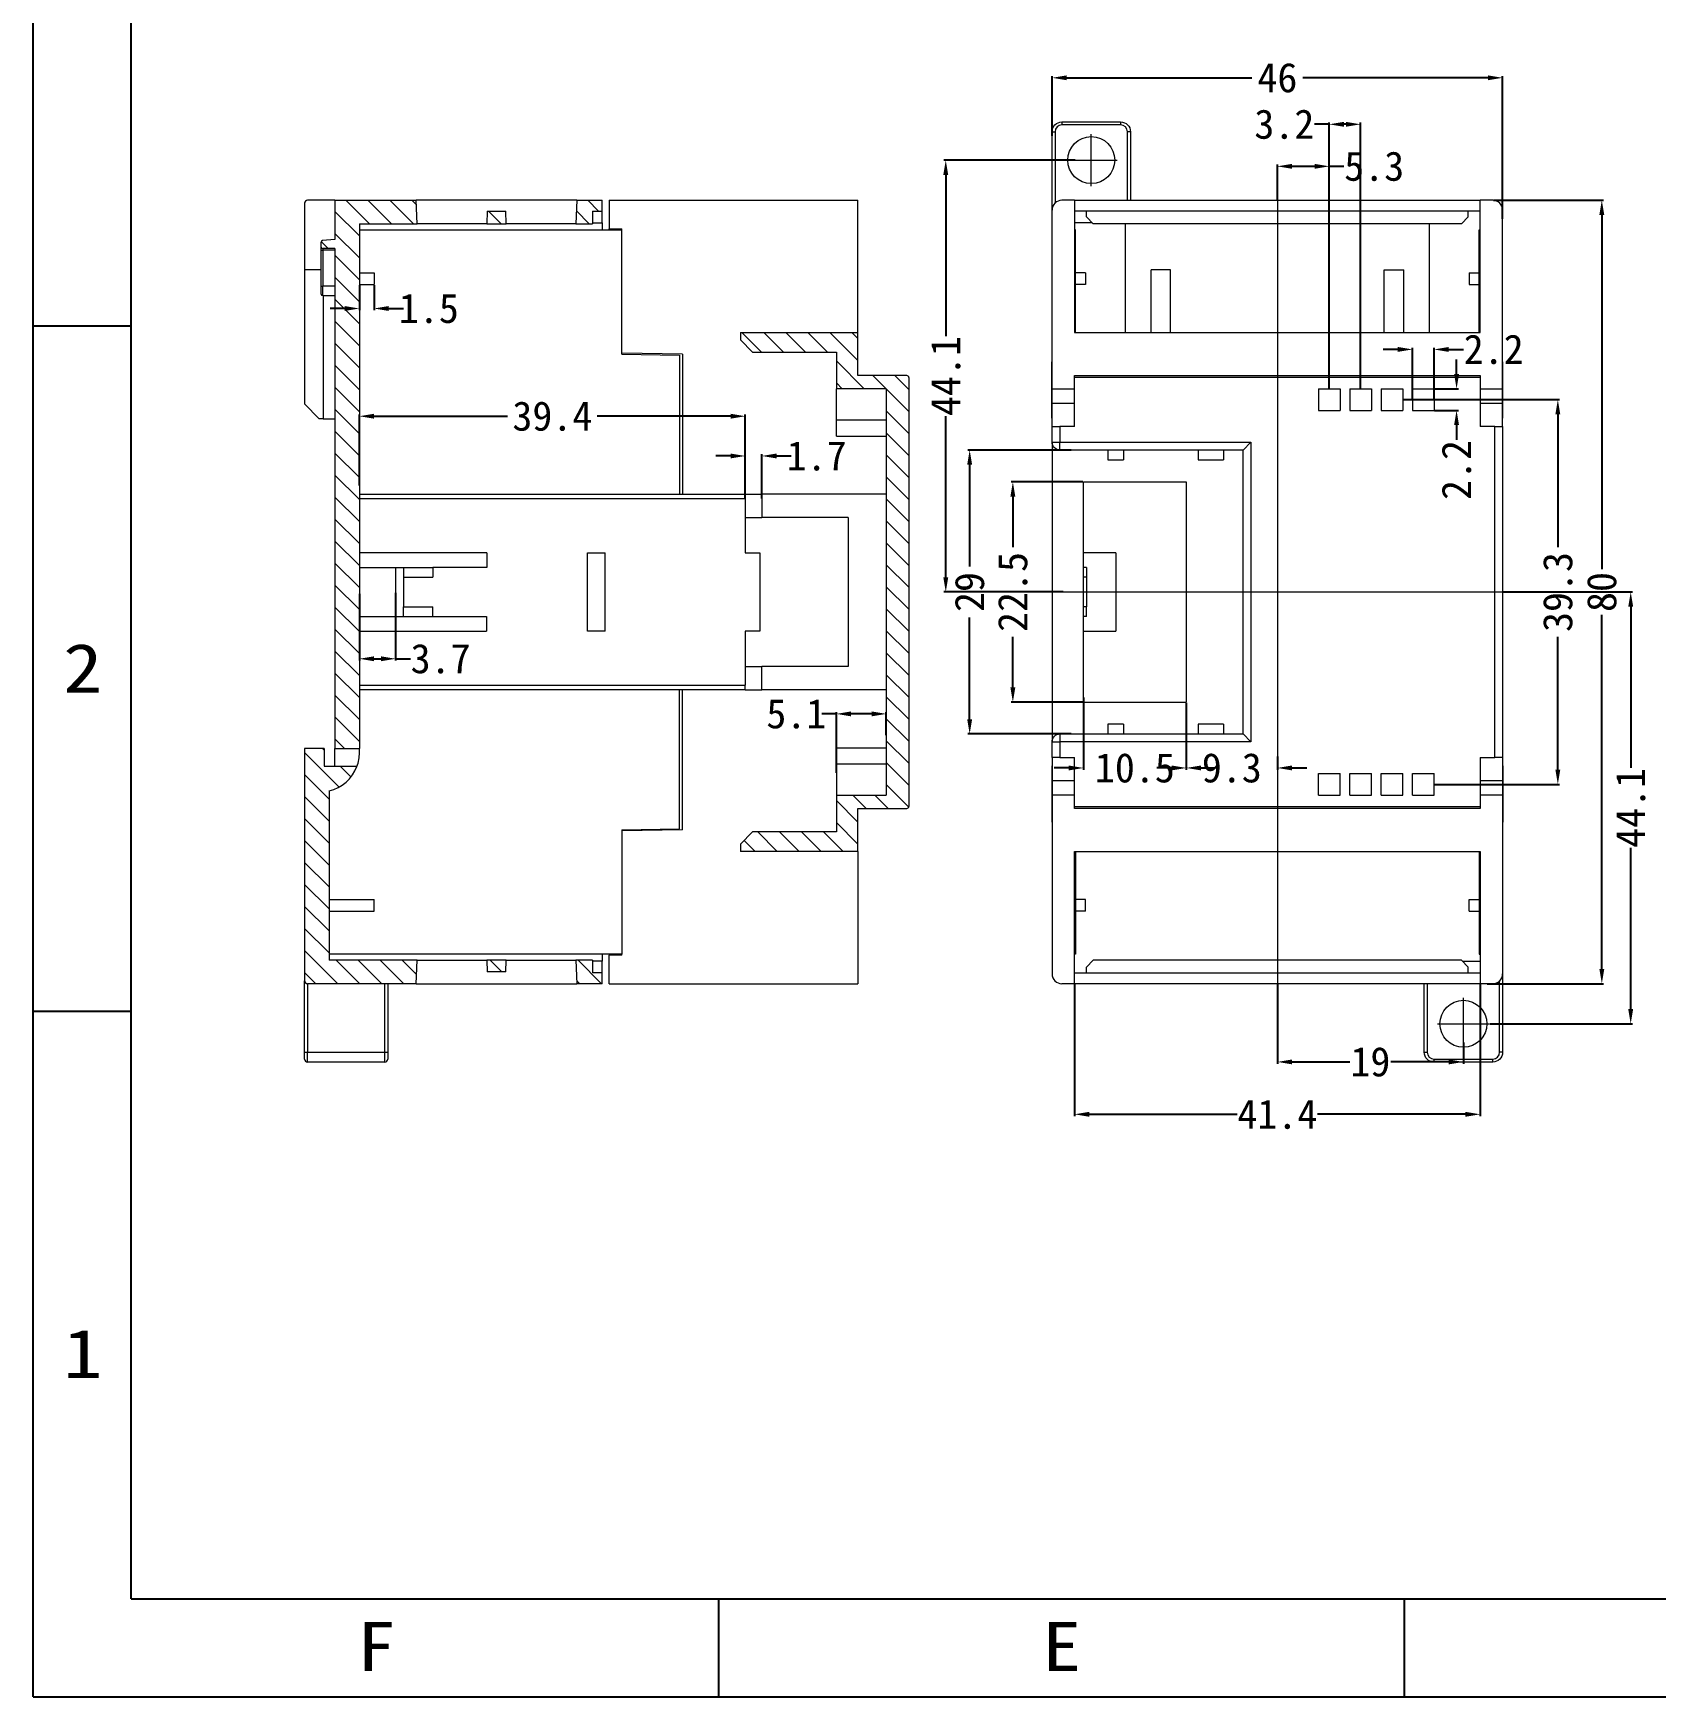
# Model space of a CAD drawing. Header units: millimetres. Extents: x 13 to 433, y 232 to 529.
# Drawn here: x 12.6 to 178.3, y 232.3 to 402.2 of the extents above; entities that cross this region are included whole.
import ezdxf
from ezdxf.enums import TextEntityAlignment as Align
from ezdxf.lldxf.tags import DXFTag

# ---------------------------------------------------------------- set-up
doc = ezdxf.new("R2010")
doc.units = ezdxf.units.MM
doc.header["$MEASUREMENT"] = 0
doc.layers.get('0').update_dxf_attribs({"linetype": 'CONTINUOUS'})
doc.layers.get('Defpoints').update_dxf_attribs({"linetype": 'CONTINUOUS'})
for name, color, linetype in [('10', 7, 'CONTINUOUS'), ('7', 7, 'CONTINUOUS'), ('dim', 3, 'CONTINUOUS')]:
    doc.layers.add(name, color=color, linetype=linetype)
doc.styles.add('TEXTSTYLE_0', font='txt', dxfattribs={"width": 0.8})
tags = doc.linetypes.add('CENTER', pattern=[47.5, 22, -8.5, 8.5, -8.5]).pattern_tags.tags
tags[10:11] = [DXFTag(74, 4), DXFTag(75, 0), DXFTag(340, '0'), DXFTag(46, 0.0), DXFTag(50, 0.0), DXFTag(44, 0.0), DXFTag(45, 0.0)]
tags[8:9] = [DXFTag(74, 4), DXFTag(75, 0), DXFTag(340, '0'), DXFTag(46, 0.0), DXFTag(50, 0.0), DXFTag(44, 0.0), DXFTag(45, 0.0)]
tags[6:7] = [DXFTag(74, 4), DXFTag(75, 0), DXFTag(340, '0'), DXFTag(46, 0.0), DXFTag(50, 0.0), DXFTag(44, 0.0), DXFTag(45, 0.0)]
tags[4:5] = [DXFTag(74, 4), DXFTag(75, 0), DXFTag(340, '0'), DXFTag(46, 0.0), DXFTag(50, 0.0), DXFTag(44, 0.0), DXFTag(45, 0.0)]
doc.dimstyles.get("Standard").update_dxf_attribs({"dimtxt": 3, "dimasz": 1.5, "dimexe": 0.18, "dimexo": 0.0625, "dimgap": 0.09, "dimtad": 0, "dimdec": 1, "dimzin": 0, "dimdsep": 46, "dimtxsty": 'Standard', "dimcen": 0.09, "dimclrd": 3, "dimclre": 3, "dimclrt": 3, "dimadec": 0, "dimazin": 0, "dimtfac": 1, "dimtdec": 4, "dimtofl": 0, "dimtmove": 0, "dimatfit": 3, "dimfxl": 0, "dimtolj": 1, "dimtzin": 0, "dimarcsym": 0})
pattern_1 = [(135, (603.9798, -84.5032), (-1.122532, -1.122532), [])]

# ---------------------------------------------------------------- blocks, each defined once
blk = doc.blocks.new('*D4')
at = {"color": 3, "lineweight": -2}
for p, q in [((116.64, 391.73), (116.64, 397.84)), ((118.14, 397.66), (137.05, 397.66)), ((161.14, 397.66), (142.23, 397.66)), ((162.64, 383.27), (162.64, 397.84))]:
    blk.add_line(p, q, dxfattribs=at)
at = {"color": 3, "lineweight": 18}
for points in [[(118.14, 397.91), (118.14, 397.41), (116.64, 397.66)], [(161.14, 397.91), (161.14, 397.41), (162.64, 397.66)]]:
    blk.add_solid(points, dxfattribs=at)
at = {"layer": 'Defpoints', "color": 0, "lineweight": 18}
for p in [(162.64, 397.66), (116.64, 391.66), (162.64, 383.2)]:
    blk.add_point(p, dxfattribs=at)
at = {"color": 3, "lineweight": 18, "insert": (139.64, 397.66), "char_height": 3, "attachment_point": 5}
blk.add_mtext('\\A1;46', dxfattribs=at)
blk = doc.blocks.new('*D5')
at = {"color": 3, "lineweight": -2}
for p, q in [((161.7, 385.15), (172.95, 385.15)), ((172.77, 383.65), (172.77, 347.49)), ((172.77, 306.65), (172.77, 342.81)), ((161.05, 305.15), (172.95, 305.15))]:
    blk.add_line(p, q, dxfattribs=at)
at = {"color": 3, "lineweight": 18}
for points in [[(172.52, 383.65), (173.02, 383.65), (172.77, 385.15)], [(172.52, 306.65), (173.02, 306.65), (172.77, 305.15)]]:
    blk.add_solid(points, dxfattribs=at)
at = {"layer": 'Defpoints', "color": 0, "lineweight": 18}
for p in [(161.64, 385.15), (160.99, 305.15), (172.77, 305.15)]:
    blk.add_point(p, dxfattribs=at)
at = {"color": 3, "lineweight": 18, "insert": (172.77, 345.15), "char_height": 3, "attachment_point": 5, "rotation": 90}
blk.add_mtext('\\A1;80', dxfattribs=at)
blk = doc.blocks.new('*D6')
at = {"color": 3, "lineweight": -2}
for p, q in [((139.64, 385.21), (139.64, 388.8)), ((141.14, 388.62), (143.44, 388.62)), ((144.94, 365.96), (144.94, 388.8)), ((144.94, 388.62), (146.44, 388.62))]:
    blk.add_line(p, q, dxfattribs=at)
at = {"color": 3, "lineweight": 18}
for points in [[(141.14, 388.87), (141.14, 388.37), (139.64, 388.62)], [(143.44, 388.87), (143.44, 388.37), (144.94, 388.62)]]:
    blk.add_solid(points, dxfattribs=at)
at = {"layer": 'Defpoints', "color": 0, "lineweight": 18}
for p in [(144.94, 388.62), (139.64, 385.15), (144.94, 365.9)]:
    blk.add_point(p, dxfattribs=at)
at = {"color": 3, "lineweight": 18, "insert": (149.53, 388.62), "char_height": 3, "attachment_point": 5}
blk.add_mtext('\\A1;5.3', dxfattribs=at)
blk = doc.blocks.new('*D7')
at = {"color": 3, "lineweight": -2}
for p, q in [((144.94, 392.91), (143.44, 392.91)), ((144.94, 387.13), (144.94, 393.09)), ((146.64, 392.91), (146.44, 392.91)), ((148.14, 365.96), (148.14, 393.09))]:
    blk.add_line(p, q, dxfattribs=at)
at = {"color": 3, "lineweight": 18}
for points in [[(146.44, 393.16), (146.44, 392.66), (144.94, 392.91)], [(146.64, 393.16), (146.64, 392.66), (148.14, 392.91)]]:
    blk.add_solid(points, dxfattribs=at)
at = {"layer": 'Defpoints', "color": 0, "lineweight": 18}
for p in [(144.94, 392.91), (144.94, 387.06), (148.14, 365.9)]:
    blk.add_point(p, dxfattribs=at)
at = {"color": 3, "lineweight": 18, "insert": (140.35, 392.91), "char_height": 3, "attachment_point": 5}
blk.add_mtext('\\A1;3.2', dxfattribs=at)
blk = doc.blocks.new('*D8')
at = {"color": 3, "lineweight": -2}
for p, q in [((157.94, 367.4), (157.94, 368.9)), ((155.7, 365.9), (158.12, 365.9)), ((155.7, 363.7), (158.12, 363.7)), ((157.94, 362.2), (157.94, 360.7))]:
    blk.add_line(p, q, dxfattribs=at)
at = {"color": 3, "lineweight": 18}
for points in [[(157.69, 367.4), (158.19, 367.4), (157.94, 365.9)], [(157.69, 362.2), (158.19, 362.2), (157.94, 363.7)]]:
    blk.add_solid(points, dxfattribs=at)
at = {"layer": 'Defpoints', "color": 0, "lineweight": 18}
for p in [(155.64, 365.9), (155.64, 363.7), (157.94, 363.7)]:
    blk.add_point(p, dxfattribs=at)
at = {"color": 3, "lineweight": 18, "insert": (157.94, 357.61), "char_height": 3, "attachment_point": 5, "rotation": 90}
blk.add_mtext('\\A1;2.2', dxfattribs=at)
blk = doc.blocks.new('*D9')
at = {"color": 3, "lineweight": -2}
for p, q in [((151.94, 369.92), (150.44, 369.92)), ((153.44, 364.86), (153.44, 370.1)), ((155.64, 364.86), (155.64, 370.1)), ((157.14, 369.92), (158.64, 369.92))]:
    blk.add_line(p, q, dxfattribs=at)
at = {"color": 3, "lineweight": 18}
for points in [[(151.94, 370.17), (151.94, 369.67), (153.44, 369.92)], [(157.14, 370.17), (157.14, 369.67), (155.64, 369.92)]]:
    blk.add_solid(points, dxfattribs=at)
at = {"layer": 'Defpoints', "color": 0, "lineweight": 18}
for p in [(155.64, 369.92), (153.44, 364.8), (155.64, 364.8)]:
    blk.add_point(p, dxfattribs=at)
at = {"color": 3, "lineweight": 18, "insert": (161.73, 369.92), "char_height": 3, "attachment_point": 5}
blk.add_mtext('\\A1;2.2', dxfattribs=at)
blk = doc.blocks.new('*D10')
at = {"color": 3, "lineweight": -2}
for p, q in [((152.5, 364.8), (168.46, 364.8)), ((168.28, 363.3), (168.28, 349.74)), ((168.28, 327), (168.28, 340.56)), ((155.7, 325.5), (168.46, 325.5))]:
    blk.add_line(p, q, dxfattribs=at)
at = {"color": 3, "lineweight": 18}
for points in [[(168.03, 363.3), (168.53, 363.3), (168.28, 364.8)], [(168.03, 327), (168.53, 327), (168.28, 325.5)]]:
    blk.add_solid(points, dxfattribs=at)
at = {"layer": 'Defpoints', "color": 0, "lineweight": 18}
for p in [(152.44, 364.8), (155.64, 325.5), (168.28, 325.5)]:
    blk.add_point(p, dxfattribs=at)
at = {"color": 3, "lineweight": 18, "insert": (168.28, 345.15), "char_height": 3, "attachment_point": 5, "rotation": 90}
blk.add_mtext('\\A1;39.3', dxfattribs=at)
blk = doc.blocks.new('*D11')
at = {"color": 3, "lineweight": -2}
for p, q in [((119.78, 356.4), (112.45, 356.4)), ((112.63, 354.9), (112.63, 349.74)), ((112.63, 335.4), (112.63, 340.56)), ((119.78, 333.9), (112.45, 333.9))]:
    blk.add_line(p, q, dxfattribs=at)
at = {"color": 3, "lineweight": 18}
for points in [[(112.38, 354.9), (112.88, 354.9), (112.63, 356.4)], [(112.38, 335.4), (112.88, 335.4), (112.63, 333.9)]]:
    blk.add_solid(points, dxfattribs=at)
at = {"layer": 'Defpoints', "color": 0, "lineweight": 18}
for p in [(119.84, 356.4), (112.63, 333.9), (119.84, 333.9)]:
    blk.add_point(p, dxfattribs=at)
at = {"color": 3, "lineweight": 18, "insert": (112.63, 345.15), "char_height": 3, "attachment_point": 5, "rotation": 90}
blk.add_mtext('\\A1;22.5', dxfattribs=at)
blk = doc.blocks.new('*D12')
at = {"color": 3, "lineweight": -2}
for p, q in [((119.84, 334.36), (119.84, 327)), ((130.34, 333.83), (130.34, 327)), ((118.34, 327.18), (116.84, 327.18)), ((131.84, 327.18), (133.34, 327.18))]:
    blk.add_line(p, q, dxfattribs=at)
at = {"color": 3, "lineweight": 18}
for points in [[(118.34, 327.43), (118.34, 326.93), (119.84, 327.18)], [(131.84, 327.43), (131.84, 326.93), (130.34, 327.18)]]:
    blk.add_solid(points, dxfattribs=at)
at = {"layer": 'Defpoints', "color": 0, "lineweight": 18}
for p in [(119.84, 334.42), (130.34, 333.9), (130.34, 327.18)]:
    blk.add_point(p, dxfattribs=at)
at = {"color": 3, "lineweight": 18, "insert": (125.09, 327.18), "char_height": 3, "attachment_point": 5}
blk.add_mtext('\\A1;10.5', dxfattribs=at)
blk = doc.blocks.new('*D13')
at = {"color": 3, "lineweight": -2}
for p, q in [((118.57, 359.65), (108.04, 359.65)), ((108.22, 358.15), (108.22, 347.74)), ((108.22, 332.15), (108.22, 342.56)), ((118.57, 330.65), (108.04, 330.65))]:
    blk.add_line(p, q, dxfattribs=at)
at = {"color": 3, "lineweight": 18}
for points in [[(107.97, 358.15), (108.47, 358.15), (108.22, 359.65)], [(107.97, 332.15), (108.47, 332.15), (108.22, 330.65)]]:
    blk.add_solid(points, dxfattribs=at)
at = {"layer": 'Defpoints', "color": 0, "lineweight": 18}
for p in [(118.64, 359.65), (108.22, 330.65), (118.64, 330.65)]:
    blk.add_point(p, dxfattribs=at)
at = {"color": 3, "lineweight": 18, "insert": (108.22, 345.15), "char_height": 3, "attachment_point": 5, "rotation": 90}
blk.add_mtext('\\A1;29', dxfattribs=at)
blk = doc.blocks.new('*D14')
at = {"color": 3, "lineweight": -2}
for p, q in [((130.34, 328.34), (130.34, 327)), ((139.64, 328.34), (139.64, 327)), ((128.84, 327.18), (127.34, 327.18)), ((141.14, 327.18), (142.64, 327.18))]:
    blk.add_line(p, q, dxfattribs=at)
at = {"color": 3, "lineweight": 18}
for points in [[(128.84, 327.43), (128.84, 326.93), (130.34, 327.18)], [(141.14, 327.43), (141.14, 326.93), (139.64, 327.18)]]:
    blk.add_solid(points, dxfattribs=at)
at = {"layer": 'Defpoints', "color": 0, "lineweight": 18}
for p in [(130.34, 328.4), (139.64, 328.4), (139.64, 327.18)]:
    blk.add_point(p, dxfattribs=at)
at = {"color": 3, "lineweight": 18, "insert": (134.99, 327.18), "char_height": 3, "attachment_point": 5}
blk.add_mtext('\\A1;9.3', dxfattribs=at)
blk = doc.blocks.new('*D15')
at = {"color": 3, "lineweight": -2}
for p, q in [((118.94, 305.08), (118.94, 291.63)), ((160.34, 305.08), (160.34, 291.63)), ((120.44, 291.81), (135.55, 291.81)), ((158.84, 291.81), (143.73, 291.81))]:
    blk.add_line(p, q, dxfattribs=at)
at = {"color": 3, "lineweight": 18}
for points in [[(120.44, 292.06), (120.44, 291.56), (118.94, 291.81)], [(158.84, 292.06), (158.84, 291.56), (160.34, 291.81)]]:
    blk.add_solid(points, dxfattribs=at)
at = {"layer": 'Defpoints', "color": 0, "lineweight": 18}
for p in [(118.94, 305.15), (160.34, 305.15), (160.34, 291.81)]:
    blk.add_point(p, dxfattribs=at)
at = {"color": 3, "lineweight": 18, "insert": (139.64, 291.81), "char_height": 3, "attachment_point": 5}
blk.add_mtext('\\A1;41.4', dxfattribs=at)
blk = doc.blocks.new('*D16')
at = {"color": 3, "lineweight": -2}
for p, q in [((139.64, 305.08), (139.64, 296.98)), ((158.64, 299.14), (158.64, 296.98)), ((141.14, 297.16), (147.05, 297.16)), ((157.14, 297.16), (151.23, 297.16))]:
    blk.add_line(p, q, dxfattribs=at)
at = {"color": 3, "lineweight": 18}
for points in [[(141.14, 297.41), (141.14, 296.91), (139.64, 297.16)], [(157.14, 297.41), (157.14, 296.91), (158.64, 297.16)]]:
    blk.add_solid(points, dxfattribs=at)
at = {"layer": 'Defpoints', "color": 0, "lineweight": 18}
for p in [(139.64, 305.15), (158.64, 299.21), (158.64, 297.16)]:
    blk.add_point(p, dxfattribs=at)
at = {"color": 3, "lineweight": 18, "insert": (149.14, 297.16), "char_height": 3, "attachment_point": 5}
blk.add_mtext('\\A1;19', dxfattribs=at)
blk = doc.blocks.new('*D17')
at = {"color": 3, "lineweight": -2}
for p, q in [((162.7, 345.15), (175.9, 345.15)), ((175.72, 343.65), (175.72, 327.19)), ((175.72, 302.55), (175.72, 319.01)), ((161.34, 301.05), (175.9, 301.05))]:
    blk.add_line(p, q, dxfattribs=at)
at = {"color": 3, "lineweight": 18}
for points in [[(175.47, 343.65), (175.97, 343.65), (175.72, 345.15)], [(175.47, 302.55), (175.97, 302.55), (175.72, 301.05)]]:
    blk.add_solid(points, dxfattribs=at)
at = {"layer": 'Defpoints', "color": 0, "lineweight": 18}
for p in [(162.64, 345.15), (161.28, 301.05), (175.72, 301.05)]:
    blk.add_point(p, dxfattribs=at)
at = {"color": 3, "lineweight": 18, "insert": (175.72, 323.1), "char_height": 3, "attachment_point": 5, "rotation": 90}
blk.add_mtext('\\A1;44.1', dxfattribs=at)
blk = doc.blocks.new('*D18')
at = {"color": 3, "lineweight": -2}
for p, q in [((119.01, 389.25), (105.6, 389.25)), ((105.78, 387.75), (105.78, 371.29)), ((105.78, 346.65), (105.78, 363.11)), ((117.78, 345.15), (105.6, 345.15))]:
    blk.add_line(p, q, dxfattribs=at)
at = {"color": 3, "lineweight": 18}
for points in [[(105.53, 387.75), (106.03, 387.75), (105.78, 389.25)], [(105.53, 346.65), (106.03, 346.65), (105.78, 345.15)]]:
    blk.add_solid(points, dxfattribs=at)
at = {"layer": 'Defpoints', "color": 0, "lineweight": 18}
for p in [(105.78, 389.25), (119.07, 389.25), (117.84, 345.15)]:
    blk.add_point(p, dxfattribs=at)
at = {"color": 3, "lineweight": 18, "insert": (105.78, 367.2), "char_height": 3, "attachment_point": 5, "rotation": 90}
blk.add_mtext('\\A1;44.1', dxfattribs=at)
blk = doc.blocks.new('*D21')
at = {"color": 3, "lineweight": -2}
for p, q in [((45.91, 376.48), (45.91, 373.92)), ((47.41, 376.48), (47.41, 373.92)), ((44.41, 374.1), (42.91, 374.1)), ((48.91, 374.1), (50.41, 374.1))]:
    blk.add_line(p, q, dxfattribs=at)
at = {"color": 3, "lineweight": 18}
for points in [[(44.41, 374.35), (44.41, 373.85), (45.91, 374.1)], [(48.91, 374.35), (48.91, 373.85), (47.41, 374.1)]]:
    blk.add_solid(points, dxfattribs=at)
at = {"layer": 'Defpoints', "color": 0, "lineweight": 18}
for p in [(45.91, 376.55), (47.41, 376.55), (47.41, 374.1)]:
    blk.add_point(p, dxfattribs=at)
at = {"color": 3, "lineweight": 18, "insert": (53, 374.1), "char_height": 3, "attachment_point": 5}
blk.add_mtext('\\A1;1.5', dxfattribs=at)
blk = doc.blocks.new('*D22')
at = {"color": 3, "lineweight": -2}
for p, q in [((45.91, 344.97), (45.91, 338.15)), ((49.61, 345.08), (49.61, 338.15)), ((47.41, 338.33), (48.11, 338.33)), ((49.61, 338.33), (51.11, 338.33))]:
    blk.add_line(p, q, dxfattribs=at)
at = {"color": 3, "lineweight": 18}
for points in [[(47.41, 338.58), (47.41, 338.08), (45.91, 338.33)], [(48.11, 338.58), (48.11, 338.08), (49.61, 338.33)]]:
    blk.add_solid(points, dxfattribs=at)
at = {"layer": 'Defpoints', "color": 0, "lineweight": 18}
for p in [(45.91, 345.03), (49.61, 345.15), (49.61, 338.33)]:
    blk.add_point(p, dxfattribs=at)
at = {"color": 3, "lineweight": 18, "insert": (54.2, 338.33), "char_height": 3, "attachment_point": 5}
blk.add_mtext('\\A1;3.7', dxfattribs=at)
blk = doc.blocks.new('*D23')
at = {"color": 3, "lineweight": -2}
for p, q in [((94.61, 332.7), (93.11, 332.7)), ((94.61, 326.69), (94.61, 332.88)), ((98.21, 332.7), (96.11, 332.7)), ((99.71, 330.53), (99.71, 332.88))]:
    blk.add_line(p, q, dxfattribs=at)
at = {"color": 3, "lineweight": 18}
for points in [[(96.11, 332.95), (96.11, 332.45), (94.61, 332.7)], [(98.21, 332.95), (98.21, 332.45), (99.71, 332.7)]]:
    blk.add_solid(points, dxfattribs=at)
at = {"layer": 'Defpoints', "color": 0, "lineweight": 18}
for p in [(94.61, 332.7), (99.71, 330.47), (94.61, 326.63)]:
    blk.add_point(p, dxfattribs=at)
at = {"color": 3, "lineweight": 18, "insert": (90.52, 332.7), "char_height": 3, "attachment_point": 5}
blk.add_mtext('\\A1;5.1', dxfattribs=at)
blk = doc.blocks.new('*D30')
at = {"color": 3, "lineweight": -2}
for p, q in [((83.81, 359.04), (82.31, 359.04)), ((85.31, 354.71), (85.31, 359.22)), ((87.01, 354.71), (87.01, 359.22)), ((88.51, 359.04), (90.01, 359.04))]:
    blk.add_line(p, q, dxfattribs=at)
at = {"color": 3, "lineweight": 18}
for points in [[(83.81, 359.29), (83.81, 358.79), (85.31, 359.04)], [(88.51, 359.29), (88.51, 358.79), (87.01, 359.04)]]:
    blk.add_solid(points, dxfattribs=at)
at = {"layer": 'Defpoints', "color": 0, "lineweight": 18}
for p in [(87.01, 359.04), (85.31, 354.65), (87.01, 354.65)]:
    blk.add_point(p, dxfattribs=at)
at = {"color": 3, "lineweight": 18, "insert": (92.6, 359.04), "char_height": 3, "attachment_point": 5}
blk.add_mtext('\\A1;1.7', dxfattribs=at)
blk = doc.blocks.new('*D31')
at = {"color": 3, "lineweight": -2}
for p, q in [((45.91, 356.01), (45.91, 363.28)), ((47.41, 363.1), (61.02, 363.1)), ((83.81, 363.1), (70.2, 363.1)), ((85.31, 356.43), (85.31, 363.28))]:
    blk.add_line(p, q, dxfattribs=at)
at = {"color": 3, "lineweight": 18}
for points in [[(47.41, 363.35), (47.41, 362.85), (45.91, 363.1)], [(83.81, 363.35), (83.81, 362.85), (85.31, 363.1)]]:
    blk.add_solid(points, dxfattribs=at)
at = {"layer": 'Defpoints', "color": 0, "lineweight": 18}
for p in [(45.91, 363.1), (45.91, 355.95), (85.31, 356.37)]:
    blk.add_point(p, dxfattribs=at)
at = {"color": 3, "lineweight": 18, "insert": (65.61, 363.1), "char_height": 3, "attachment_point": 5}
blk.add_mtext('\\A1;39.4', dxfattribs=at)
blk = doc.blocks.new('SUN_6HWZ35TKXU86YGHH1AY77V3D6FJ')
at = {"color": 7, "linetype": 'Continuous'}
for p, q in [((-420, 0), (-420, 297)), ((-410, 10), (-410, 287)), ((-420, 140), (-410, 140)), ((-420, 70), (-410, 70)), ((-410, 10), (-10, 10)), ((-350, 0), (-350, 10)), ((-280, 0), (-280, 10)), ((-420, 0), (0, 0))]:
    blk.add_line(p, q, dxfattribs=at)
at = {"color": 2, "style": 'TEXTSTYLE_0'}
for s, width, p, p2 in [('2', 1.029662, (-416.95, 102.54), (-412.95, 102.54)), ('1', 1.029662, (-416.95, 32.54), (-412.95, 32.54)), ('F', 0.937433, (-386.98, 2.63), (-382.98, 2.63)), ('E', 0.858525, (-316.98, 2.63), (-312.98, 2.63))]:
    blk.add_text(s, height=5, dxfattribs=dict(at, width=width)).set_placement(p, p2, align=Align.FIT)

msp = doc.modelspace()

# ---------------------------------------------------------------- hatches: boundary and pattern name
at = {"layer": '7', "lineweight": 13}
h = msp.add_hatch(dxfattribs=at)
h.set_pattern_fill('ANSI31', color=4, scale=0.5, angle=450, style=0)
h.set_pattern_definition(pattern_1)
h.paths.add_polyline_path([(60.91, 307.55), (58.91, 307.55), (58.96, 306.35), (60.86, 306.35)], flags=0)
h.paths.add_polyline_path([(68.11, 385.15), (68.01, 382.75), (69.71, 382.75), (69.71, 384.05), (70.71, 384.05), (70.71, 385.15)], flags=0)
edge = h.paths.add_edge_path(flags=0)
edge.add_line((42.15, 381.04), (43.41, 381.15))
edge.add_line((43.41, 381.15), (43.41, 385.15))
edge.add_line((43.41, 385.15), (51.7, 385.15))
edge.add_line((51.7, 385.15), (51.81, 382.75))
edge.add_line((51.81, 382.75), (45.91, 382.75))
edge.add_line((45.91, 382.75), (45.91, 329.15))
edge.add_line((45.91, 329.15), (43.41, 329.15))
edge.add_line((43.41, 329.15), (43.41, 380.22))
edge.add_line((43.41, 380.22), (42.16, 380.22))
edge.add_arc((42.16, 380.37), 0.15, 180, 270, ccw=False)
edge.add_line((42.01, 380.37), (42.01, 380.89))
edge.add_arc((42.16, 380.89), 0.15, 95, 180, ccw=False)
edge = h.paths.add_edge_path(flags=0)
edge.add_arc((41.91, 328.74), 4, 283.0029, 339.5519, ccw=False)
edge.add_line((42.81, 324.85), (42.81, 307.55))
edge.add_line((42.81, 307.55), (51.81, 307.55))
edge.add_line((51.81, 307.55), (51.7, 305.15))
edge.add_line((51.7, 305.15), (40.61, 305.15))
edge.add_arc((40.61, 305.45), 0.3, 180, 270, ccw=False)
edge.add_line((40.31, 305.45), (40.31, 329.15))
edge.add_line((40.31, 329.15), (42.31, 329.15))
edge.add_line((42.31, 329.15), (42.31, 327.35))
edge.add_line((42.31, 327.35), (45.66, 327.35))
h.paths.add_polyline_path([(58.91, 382.75), (60.91, 382.75), (60.85, 384.05), (58.97, 384.05)], flags=0)
h.paths.add_polyline_path([(70.71, 306.25), (70.71, 305.15), (68.11, 305.15), (68.01, 307.55), (69.71, 307.55), (69.71, 306.25)], flags=0)
h = msp.add_hatch(dxfattribs=at)
h.set_pattern_fill('ANSI31', color=4, scale=0.5, angle=450, style=0)
h.set_pattern_definition(pattern_1)
edge = h.paths.add_edge_path(flags=0)
edge.add_line((94.61, 369.65), (86.06, 369.65))
edge.add_line((86.06, 369.65), (84.81, 370.9))
edge.add_line((84.81, 370.9), (84.81, 371.65))
edge.add_line((84.81, 371.65), (96.81, 371.65))
edge.add_line((96.81, 371.65), (96.81, 367.25))
edge.add_line((96.81, 367.25), (101.81, 367.25))
edge.add_arc((101.81, 367.05), 0.2, 360, 450, ccw=False)
edge.add_line((102.01, 367.05), (102.01, 323.25))
edge.add_arc((101.81, 323.25), 0.2, 270, 360, ccw=False)
edge.add_line((101.81, 323.05), (96.81, 323.05))
edge.add_line((96.81, 323.05), (96.81, 318.65))
edge.add_line((96.81, 318.65), (84.81, 318.65))
edge.add_line((84.81, 318.65), (84.81, 319.4))
edge.add_line((84.81, 319.4), (86.06, 320.65))
edge.add_line((86.06, 320.65), (94.61, 320.65))
edge.add_line((94.61, 320.65), (94.61, 324.4))
edge.add_line((94.61, 324.4), (99.71, 324.4))
edge.add_line((99.71, 324.4), (99.71, 365.9))
edge.add_line((99.71, 365.9), (94.61, 365.9))
edge.add_line((94.61, 365.9), (94.61, 369.65))

# ---------------------------------------------------------------- linework, layer by layer
at = {"layer": '10', "color": 0, "linetype": 'Continuous', "lineweight": 18}
for p, q in [((71.41, 385.15), (71.41, 382.25)), ((71.41, 385.15), (96.81, 385.15)), ((96.81, 371.65), (96.81, 385.15)), ((116.64, 365.9), (116.64, 384.15)), ((118.94, 385.15), (117.64, 385.15)), ((118.94, 385.15), (118.94, 371.65)), ((161.64, 385.15), (160.34, 385.15)), ((160.34, 371.65), (160.34, 385.15)), ((162.64, 365.9), (162.64, 384.15)), ((71.41, 382.25), (72.71, 382.25)), ((71.41, 382.15), (71.41, 382.25)), ((72.71, 382.15), (72.71, 382.25)), ((84.81, 371.65), (84.81, 370.9)), ((84.81, 371.65), (96.81, 371.65)), ((86.06, 369.65), (84.81, 370.9)), ((96.81, 367.25), (96.81, 371.65)), ((118.94, 371.65), (160.34, 371.65)), ((78.91, 369.44), (72.71, 369.55)), ((78.91, 369.44), (78.91, 355.15)), ((86.06, 369.65), (94.61, 369.65)), ((94.61, 369.65), (94.61, 365.9)), ((101.81, 367.25), (96.81, 367.25)), ((102.01, 367.05), (102.01, 323.25)), ((118.94, 367.25), (160.34, 367.25)), ((118.94, 367.05), (118.94, 367.25)), ((160.34, 367.05), (118.94, 367.05)), ((118.94, 362.05), (118.94, 367.05)), ((160.34, 367.25), (160.34, 367.05)), ((160.34, 367.05), (160.34, 362.05)), ((99.71, 365.9), (94.61, 365.9)), ((94.61, 362.7), (94.61, 365.9)), ((99.71, 365.9), (99.71, 324.4)), ((116.64, 364.4), (116.64, 365.9)), ((116.64, 365.9), (118.94, 365.9)), ((143.84, 365.9), (146.04, 365.9)), ((143.84, 365.9), (143.84, 363.7)), ((146.04, 365.9), (146.04, 363.7)), ((147.04, 365.9), (149.24, 365.9)), ((147.04, 365.9), (147.04, 363.7)), ((149.24, 365.9), (149.24, 363.7)), ((150.24, 365.9), (152.44, 365.9)), ((150.24, 365.9), (150.24, 363.7)), ((152.44, 365.9), (152.44, 363.7)), ((153.44, 365.9), (155.64, 365.9)), ((153.44, 365.9), (153.44, 363.7)), ((155.64, 365.9), (155.64, 363.7)), ((160.34, 365.9), (162.64, 365.9)), ((162.64, 364.4), (162.64, 365.9)), ((118.94, 364.4), (116.64, 364.4)), ((116.64, 362.05), (116.64, 364.4)), ((143.84, 363.7), (146.04, 363.7)), ((147.04, 363.7), (149.24, 363.7)), ((150.24, 363.7), (152.44, 363.7)), ((153.44, 363.7), (155.64, 363.7)), ((162.64, 364.4), (160.34, 364.4)), ((162.64, 362.05), (162.64, 364.4)), ((99.71, 362.7), (94.61, 362.7)), ((94.61, 361.05), (94.61, 362.7)), ((116.64, 360.45), (116.64, 362.05)), ((116.64, 362.05), (117.44, 362.05)), ((118.94, 362.05), (117.44, 362.05)), ((117.44, 362.05), (117.44, 360.45)), ((161.84, 362.05), (160.34, 362.05)), ((161.84, 328.25), (161.84, 362.05)), ((161.84, 362.05), (162.64, 362.05)), ((162.64, 362.05), (162.64, 328.25)), ((94.61, 361.05), (99.71, 361.05)), ((116.64, 360.45), (116.64, 329.85)), ((116.64, 360.45), (117.44, 360.45)), ((117.44, 360.45), (136.94, 360.45)), ((117.44, 359.65), (117.44, 360.45)), ((136.14, 359.65), (136.94, 360.45)), ((136.94, 360.45), (136.94, 329.85)), ((136.14, 359.65), (117.44, 359.65)), ((122.34, 359.65), (122.34, 358.65)), ((122.34, 358.65), (123.94, 358.65)), ((123.94, 359.65), (123.94, 358.65)), ((131.54, 359.65), (131.54, 358.65)), ((131.54, 358.65), (134.14, 358.65)), ((134.14, 359.65), (134.14, 358.65)), ((136.14, 330.65), (136.14, 359.65)), ((85.31, 355.15), (87.01, 355.15)), ((99.71, 355.15), (87.01, 355.15)), ((87.01, 355.15), (87.01, 352.75)), ((119.84, 333.9), (119.84, 356.4)), ((119.84, 356.4), (130.34, 356.4)), ((130.34, 356.4), (130.34, 333.9)), ((85.31, 352.75), (87.01, 352.75)), ((95.81, 352.75), (87.01, 352.75)), ((95.81, 352.75), (95.81, 337.55)), ((85.31, 337.55), (87.01, 337.55)), ((95.81, 337.55), (87.01, 337.55)), ((87.01, 335.15), (87.01, 337.55)), ((78.91, 320.86), (78.91, 335.15)), ((85.31, 335.15), (87.01, 335.15)), ((99.71, 335.15), (87.01, 335.15)), ((119.84, 333.9), (130.34, 333.9)), ((123.94, 331.65), (122.34, 331.65)), ((122.34, 331.65), (122.34, 330.65)), ((123.94, 331.65), (123.94, 330.65)), ((131.54, 331.65), (131.54, 330.65)), ((134.14, 331.65), (131.54, 331.65)), ((134.14, 331.65), (134.14, 330.65)), ((116.64, 328.25), (116.64, 329.85)), ((116.64, 329.85), (117.44, 329.85)), ((117.44, 330.65), (136.14, 330.65)), ((117.44, 330.65), (117.44, 329.85)), ((117.44, 329.85), (117.44, 328.25)), ((136.94, 329.85), (117.44, 329.85)), ((136.14, 330.65), (136.94, 329.85)), ((94.61, 329.25), (99.71, 329.25)), ((94.61, 329.25), (94.61, 327.6)), ((116.64, 328.25), (116.64, 325.9)), ((117.44, 328.25), (116.64, 328.25)), ((117.44, 328.25), (118.94, 328.25)), ((118.94, 323.25), (118.94, 328.25)), ((160.34, 328.25), (160.34, 323.25)), ((160.34, 328.25), (161.84, 328.25)), ((162.64, 328.25), (161.84, 328.25)), ((162.64, 328.25), (162.64, 325.9)), ((94.61, 327.6), (99.71, 327.6)), ((94.61, 327.6), (94.61, 324.4)), ((143.84, 324.4), (143.84, 326.6)), ((143.84, 326.6), (146.04, 326.6)), ((146.04, 324.4), (146.04, 326.6)), ((147.04, 324.4), (147.04, 326.6)), ((147.04, 326.6), (149.24, 326.6)), ((149.24, 324.4), (149.24, 326.6)), ((150.24, 324.4), (150.24, 326.6)), ((150.24, 326.6), (152.44, 326.6)), ((152.44, 324.4), (152.44, 326.6)), ((153.44, 324.4), (153.44, 326.6)), ((153.44, 326.6), (155.64, 326.6)), ((155.64, 324.4), (155.64, 326.6)), ((116.64, 325.9), (118.94, 325.9)), ((116.64, 325.9), (116.64, 324.4)), ((160.34, 325.9), (162.64, 325.9)), ((162.64, 325.9), (162.64, 324.4)), ((94.61, 324.4), (94.61, 320.65)), ((94.61, 324.4), (99.71, 324.4)), ((96.81, 323.05), (101.81, 323.05)), ((96.81, 318.65), (96.81, 323.05)), ((118.94, 324.4), (116.64, 324.4)), ((116.64, 324.4), (116.64, 306.15)), ((118.94, 323.25), (160.34, 323.25)), ((118.94, 323.05), (118.94, 323.25)), ((160.34, 323.05), (118.94, 323.05)), ((143.84, 324.4), (146.04, 324.4)), ((147.04, 324.4), (149.24, 324.4)), ((150.24, 324.4), (152.44, 324.4)), ((153.44, 324.4), (155.64, 324.4)), ((162.64, 324.4), (160.34, 324.4)), ((160.34, 323.25), (160.34, 323.05)), ((162.64, 324.4), (162.64, 306.15)), ((78.91, 320.86), (72.71, 320.75)), ((84.81, 319.4), (86.06, 320.65)), ((84.81, 319.4), (84.81, 318.65)), ((94.61, 320.65), (86.06, 320.65)), ((96.81, 318.65), (84.81, 318.65)), ((96.81, 318.65), (96.81, 305.15)), ((118.94, 318.65), (160.34, 318.65)), ((118.94, 305.15), (118.94, 318.65)), ((160.34, 318.65), (160.34, 305.15)), ((71.41, 308.15), (71.41, 308.05)), ((72.71, 308.05), (71.41, 308.05)), ((71.41, 305.15), (71.41, 308.05)), ((72.71, 308.05), (72.71, 308.15)), ((71.41, 305.15), (96.81, 305.15)), ((118.94, 305.15), (117.64, 305.15)), ((161.64, 305.15), (160.34, 305.15))]:
    msp.add_line(p, q, dxfattribs=at)
at = {"layer": '10', "color": 1, "linetype": 'CENTER', "lineweight": 18, "ltscale": 0.1954}
msp.add_line((139.64, 385.15), (139.64, 305.15), dxfattribs=at)
at = {"layer": '10', "color": 0, "linetype": 'Continuous', "lineweight": 18}
for centre, radius, start, end in [((117.64, 384.15), 1, 90, 180), ((161.64, 384.15), 1, 0, 90), ((101.81, 367.05), 0.2, 0, 90), ((101.81, 323.25), 0.2, 270, 0), ((117.64, 306.15), 1, 180, 270), ((161.64, 306.15), 1, 270, 0)]:
    msp.add_arc(centre, radius, start, end, dxfattribs=at)
at = {"layer": '10', "color": 0, "linetype": 'Continuous', "lineweight": 18, "extrusion": (0, 0, -1)}
for centre, start, end in [((-117.44, 360.45), 270, 0), ((-117.44, 329.85), 0, 90)]:
    msp.add_arc(centre, 0.8, start, end, dxfattribs=at)
at = {"layer": '7', "color": 0, "linetype": 'Continuous', "lineweight": 18}
for p, q in [((117.64, 393.15), (117.64, 392.85)), ((117.64, 393.15), (123.64, 393.15)), ((123.64, 392.85), (117.64, 392.85)), ((123.64, 393.15), (123.64, 392.85)), ((116.64, 384.15), (116.64, 392.15)), ((116.64, 392.15), (116.94, 392.15)), ((116.94, 392.15), (116.94, 384.86)), ((124.34, 385.15), (124.34, 392.15)), ((124.64, 392.15), (124.34, 392.15)), ((124.64, 392.15), (124.64, 385.15)), ((40.31, 384.85), (40.31, 378.05)), ((43.41, 385.15), (40.61, 385.15)), ((43.41, 385.15), (43.41, 381.15)), ((43.41, 385.15), (51.7, 385.15)), ((51.81, 382.75), (51.7, 385.15)), ((68.11, 385.15), (51.7, 385.15)), ((58.97, 384.05), (58.91, 382.75)), ((58.97, 384.05), (60.85, 384.05)), ((60.91, 382.75), (60.85, 384.05)), ((68.11, 385.15), (68.01, 382.75)), ((68.11, 385.15), (70.71, 385.15)), ((69.71, 384.05), (70.71, 384.05)), ((69.71, 384.05), (69.71, 382.75)), ((70.71, 384.05), (70.71, 385.15)), ((70.71, 382.85), (70.71, 384.05)), ((118.94, 385.15), (160.34, 385.15)), ((160.34, 384.05), (118.94, 384.05)), ((120.14, 383.45), (120.14, 384.05)), ((159.14, 383.45), (159.14, 384.05)), ((45.91, 382.75), (51.81, 382.75)), ((45.91, 382.75), (45.91, 329.15)), ((58.91, 382.75), (51.81, 382.75)), ((58.91, 382.75), (60.91, 382.75)), ((68.01, 382.75), (60.91, 382.75)), ((68.01, 382.75), (69.71, 382.75)), ((69.71, 382.85), (70.71, 382.85)), ((70.71, 382.85), (70.71, 382.15)), ((120.74, 382.85), (118.94, 382.85)), ((120.14, 383.45), (120.84, 382.75)), ((158.44, 382.75), (120.84, 382.75)), ((124.14, 371.65), (124.14, 382.75)), ((155.14, 382.75), (155.14, 371.65)), ((158.44, 382.75), (159.14, 383.45)), ((42.01, 380.37), (42.01, 380.89)), ((43.41, 381.15), (42.15, 381.04)), ((45.91, 382.15), (72.71, 382.15)), ((72.71, 369.45), (72.71, 382.15)), ((119.04, 382.15), (118.94, 382.15)), ((119.04, 371.65), (119.04, 382.15)), ((160.24, 382.15), (160.34, 382.15)), ((160.24, 371.65), (160.24, 382.15)), ((42.01, 380.07), (42.01, 380.37)), ((42.01, 376.38), (42.01, 380.07)), ((42.01, 380.07), (42.16, 380.07)), ((43.41, 380.22), (42.16, 380.22)), ((42.16, 380.22), (42.16, 380.07)), ((42.16, 380.07), (42.16, 376.38)), ((43.41, 380.07), (42.16, 380.07)), ((43.41, 380.22), (43.41, 329.15)), ((42.01, 378.05), (40.31, 378.05)), ((40.31, 378.05), (40.31, 364.35)), ((45.91, 377.75), (47.41, 377.75)), ((47.41, 377.75), (47.41, 376.55)), ((120.04, 377.75), (119.04, 377.75)), ((120.04, 377.75), (120.04, 376.55)), ((128.74, 378.05), (126.74, 378.05)), ((126.74, 371.65), (126.74, 378.05)), ((128.74, 371.65), (128.74, 378.05)), ((150.54, 378.05), (152.54, 378.05)), ((150.54, 371.65), (150.54, 378.05)), ((152.54, 371.65), (152.54, 378.05)), ((159.24, 377.75), (159.24, 376.55)), ((159.24, 377.75), (160.24, 377.75)), ((42.01, 376.38), (42.16, 376.38)), ((42.01, 375.57), (42.01, 376.38)), ((43.41, 376.38), (42.16, 376.38)), ((42.16, 375.42), (42.16, 376.38)), ((45.91, 376.55), (47.41, 376.55)), ((120.04, 376.55), (119.04, 376.55)), ((159.24, 376.55), (160.24, 376.55)), ((42.16, 375.42), (43.41, 375.42)), ((42.21, 375.42), (42.21, 362.85)), ((72.71, 369.45), (78.61, 369.34)), ((78.61, 369.34), (78.61, 355.15)), ((116.6, 368.65), (116.64, 368.65)), ((116.6, 362.9), (116.6, 368.65)), ((162.68, 368.65), (162.64, 368.65)), ((162.68, 362.9), (162.68, 368.65)), ((40.31, 364.35), (41.81, 362.85)), ((42.21, 362.85), (41.81, 362.85)), ((42.21, 362.85), (43.41, 362.85)), ((116.6, 362.9), (116.64, 362.9)), ((162.68, 362.9), (162.64, 362.9)), ((45.91, 355.15), (85.31, 355.15)), ((85.31, 354.65), (85.31, 355.15)), ((85.31, 354.65), (45.91, 354.65)), ((85.31, 354.65), (85.31, 349.15)), ((58.91, 349.15), (45.91, 349.15)), ((58.91, 349.15), (58.91, 347.65)), ((69.21, 341.15), (69.21, 349.15)), ((69.21, 349.15), (71.01, 349.15)), ((71.01, 341.15), (71.01, 349.15)), ((85.31, 349.15), (86.81, 349.15)), ((86.81, 349.15), (86.81, 341.15)), ((123.14, 349.15), (119.84, 349.15)), ((123.14, 349.15), (123.14, 341.15)), ((45.91, 347.65), (49.61, 347.65)), ((49.61, 347.65), (50.41, 347.65)), ((49.61, 347.65), (49.61, 342.65)), ((50.41, 347.65), (50.41, 346.65)), ((50.41, 347.65), (53.41, 347.65)), ((50.41, 346.65), (50.41, 343.65)), ((50.41, 346.65), (53.41, 346.65)), ((58.91, 347.65), (53.41, 347.65)), ((53.41, 347.65), (53.41, 346.65)), ((120.14, 347.65), (119.84, 347.65)), ((120.14, 346.65), (119.84, 346.65)), ((120.14, 347.65), (120.14, 346.65)), ((120.14, 346.65), (120.14, 343.65)), ((50.41, 342.65), (50.41, 343.65)), ((50.41, 343.65), (53.41, 343.65)), ((53.41, 342.65), (53.41, 343.65)), ((120.14, 343.65), (119.84, 343.65)), ((120.14, 342.65), (120.14, 343.65)), ((45.91, 342.65), (49.61, 342.65)), ((49.61, 342.65), (50.41, 342.65)), ((50.41, 342.65), (53.41, 342.65)), ((53.41, 342.65), (58.9, 342.65)), ((58.9, 342.65), (58.9, 341.15)), ((120.14, 342.65), (119.84, 342.65)), ((45.91, 341.15), (58.9, 341.15)), ((71.01, 341.15), (69.21, 341.15)), ((86.81, 341.15), (85.31, 341.15)), ((85.31, 341.15), (85.31, 335.65)), ((119.84, 341.15), (123.14, 341.15)), ((45.91, 335.65), (85.31, 335.65)), ((85.31, 335.15), (45.91, 335.15)), ((78.61, 320.95), (78.61, 335.15)), ((85.31, 335.15), (85.31, 335.65)), ((40.31, 329.15), (40.31, 305.45)), ((42.31, 329.15), (40.31, 329.15)), ((42.31, 329.15), (42.31, 327.35)), ((43.41, 329.15), (45.91, 329.15)), ((43.41, 327.35), (43.41, 329.15)), ((45.91, 328.74), (45.91, 329.15)), ((42.31, 327.35), (45.66, 327.35)), ((116.6, 327.4), (116.64, 327.4)), ((116.6, 327.4), (116.6, 321.65)), ((162.68, 327.4), (162.64, 327.4)), ((162.68, 327.4), (162.68, 321.65)), ((42.81, 324.85), (42.81, 307.55)), ((116.6, 321.65), (116.64, 321.65)), ((162.68, 321.65), (162.64, 321.65)), ((72.71, 320.85), (78.61, 320.95)), ((72.71, 320.85), (72.71, 308.15)), ((119.04, 318.65), (119.04, 308.15)), ((160.24, 318.65), (160.24, 308.15)), ((42.81, 313.75), (47.41, 313.75)), ((47.41, 312.55), (47.41, 313.75)), ((120.04, 313.75), (119.04, 313.75)), ((120.04, 312.55), (120.04, 313.75)), ((159.24, 313.75), (160.24, 313.75)), ((159.24, 312.55), (159.24, 313.75)), ((42.81, 312.55), (47.41, 312.55)), ((120.04, 312.55), (119.04, 312.55)), ((159.24, 312.55), (160.24, 312.55)), ((72.71, 308.15), (42.81, 308.15)), ((51.81, 307.55), (42.81, 307.55)), ((51.7, 305.15), (51.81, 307.55)), ((51.81, 307.55), (58.91, 307.55)), ((58.91, 307.55), (58.96, 306.35)), ((60.91, 307.55), (58.91, 307.55)), ((60.86, 306.35), (60.91, 307.55)), ((60.91, 307.55), (68.01, 307.55)), ((69.71, 307.55), (68.01, 307.55)), ((68.01, 307.55), (68.11, 305.15)), ((69.71, 307.55), (69.71, 306.25)), ((70.71, 308.15), (70.71, 307.45)), ((119.04, 308.15), (118.94, 308.15)), ((120.84, 307.55), (120.14, 306.85)), ((158.44, 307.55), (120.84, 307.55)), ((159.14, 306.85), (158.44, 307.55)), ((160.24, 308.15), (160.34, 308.15)), ((60.86, 306.35), (58.96, 306.35)), ((70.71, 307.45), (69.71, 307.45)), ((70.71, 306.25), (69.71, 306.25)), ((70.71, 306.25), (70.71, 307.45)), ((70.71, 305.15), (70.71, 306.25)), ((118.94, 306.25), (160.34, 306.25)), ((120.14, 306.25), (120.14, 306.85)), ((158.54, 307.45), (160.34, 307.45)), ((159.14, 306.25), (159.14, 306.85)), ((162.64, 306.15), (162.64, 298.15)), ((40.31, 298.15), (40.31, 305.45)), ((51.7, 305.15), (40.61, 305.15)), ((40.61, 305.15), (40.61, 298.15)), ((48.51, 298.15), (48.51, 305.15)), ((48.81, 305.15), (48.81, 298.15)), ((51.7, 305.15), (68.11, 305.15)), ((70.71, 305.15), (68.11, 305.15)), ((160.34, 305.15), (118.94, 305.15)), ((154.64, 298.15), (154.64, 305.15)), ((154.94, 305.15), (154.94, 298.15)), ((162.34, 298.15), (162.34, 305.43)), ((40.31, 298.15), (40.61, 298.15)), ((40.31, 297.45), (40.31, 298.15)), ((40.61, 297.15), (40.61, 298.15)), ((40.61, 298.15), (48.51, 298.15)), ((48.51, 297.15), (48.51, 298.15)), ((48.51, 298.15), (48.81, 298.15)), ((48.81, 298.15), (48.81, 297.45)), ((154.64, 298.15), (154.94, 298.15)), ((155.64, 297.45), (161.64, 297.45)), ((155.64, 297.15), (155.64, 297.45)), ((161.64, 297.15), (161.64, 297.45)), ((162.64, 298.15), (162.34, 298.15)), ((48.51, 297.15), (40.61, 297.15)), ((161.64, 297.15), (155.64, 297.15))]:
    msp.add_line(p, q, dxfattribs=at)
at = {"layer": '7', "color": 1, "linetype": 'CENTER', "lineweight": 18, "ltscale": 0.096}
for p, q in [((120.64, 386.61), (120.64, 391.89)), ((118, 389.25), (123.28, 389.25)), ((158.64, 298.41), (158.64, 303.69)), ((156, 301.05), (161.28, 301.05))]:
    msp.add_line(p, q, dxfattribs=at)
at = {"layer": '7', "color": 1, "linetype": 'CENTER', "lineweight": 18, "ltscale": 0.331199}
msp.add_line((116.64, 345.15), (162.64, 345.15), dxfattribs=at)
at = {"layer": '7', "color": 0, "linetype": 'Continuous', "lineweight": 18}
for centre in [(120.64, 389.25), (158.64, 301.05)]:
    msp.add_circle(centre, 2.4, dxfattribs=at)
at = {"layer": '7', "color": 0, "linetype": 'Continuous', "lineweight": 18, "extrusion": (0, 0, -1)}
for centre, start, end in [((-117.64, 392.15), 0, 90), ((-123.64, 392.15), 90, 180), ((-155.64, 298.15), 270, 0), ((-161.64, 298.15), 180, 270)]:
    msp.add_arc(centre, 1, start, end, dxfattribs=at)
at = {"layer": '7', "color": 0, "linetype": 'Continuous', "lineweight": 18}
for centre, radius, start, end in [((117.64, 392.15), 0.7, 90, 180), ((123.64, 392.15), 0.7, 0, 90), ((40.61, 384.85), 0.3, 90, 180), ((42.16, 380.89), 0.15, 95, 180), ((42.16, 380.37), 0.15, 180, 270), ((42.16, 375.57), 0.15, 180, 270), ((41.91, 328.74), 4, 339.5519, 0), ((41.91, 328.74), 4, 283.0029, 339.5519), ((40.61, 305.45), 0.3, 180, 270), ((40.61, 297.45), 0.3, 180, 270), ((48.51, 297.45), 0.3, 270, 0), ((155.64, 298.15), 0.7, 180, 270), ((161.64, 298.15), 0.7, 270, 0)]:
    msp.add_arc(centre, radius, start, end, dxfattribs=at)

# ---------------------------------------------------------------- block references
at = {"layer": 'dim'}
msp.add_blockref('SUN_6HWZ35TKXU86YGHH1AY77V3D6FJ', (432.61, 232.33), dxfattribs=at)

# ---------------------------------------------------------------- dimensions: what is measured, and where the dimension line sits
at = {"lineweight": 18}
for base, p1, p2, picture, middle in [((162.64, 397.66), (116.64, 391.66), (162.64, 383.2), '*D4', (139.64, 397.66)), ((144.94, 392.91), (148.14, 365.9), (144.94, 387.06), '*D7', (140.35, 392.91)), ((105.78, 389.25), (117.84, 345.15), (119.07, 389.25), '*D18', (105.78, 367.2)), ((144.94, 388.62), (139.64, 385.15), (144.94, 365.9), '*D6', (149.53, 388.62)), ((172.77249068, 305.14734935), (161.63983459, 385.14734935), (160.98983459, 305.14734935), '*D5', (172.77249068, 345.14734935)), ((47.41, 374.1), (45.91, 376.55), (47.41, 376.55), '*D21', (53, 374.1)), ((155.64, 369.92), (153.44, 364.8), (155.64, 364.8), '*D9', (161.73, 369.92)), ((157.94079181, 363.69734935), (155.63983459, 365.89734935), (155.63983459, 363.69734935), '*D8', (157.94079181, 357.60734935)), ((45.91, 363.1), (85.31, 356.37), (45.91, 355.95), '*D31', (65.61, 363.1)), ((168.28, 325.5), (152.44, 364.8), (155.64, 325.5), '*D10', (168.28, 345.15)), ((87.01, 359.04), (85.31, 354.65), (87.01, 354.65), '*D30', (92.6, 359.04)), ((108.22382578, 330.64734935), (118.63615947, 359.64734935), (118.63615947, 330.64734935), '*D13', (108.22382578, 345.14734935)), ((112.6302404, 333.89734935), (119.83983459, 356.39734935), (119.83983459, 333.89734935), '*D11', (112.6302404, 345.14734935)), ((49.61, 338.33), (45.91, 345.03), (49.61, 345.15), '*D22', (54.2, 338.33)), ((175.72, 301.05), (162.64, 345.15), (161.28, 301.05), '*D17', (175.72, 323.1)), ((94.61, 332.7), (99.71, 330.47), (94.61, 326.63), '*D23', (90.52, 332.7)), ((130.34, 327.18), (119.84, 334.42), (130.34, 333.9), '*D12', (125.09, 327.18)), ((139.64, 327.18), (130.34, 328.4), (139.64, 328.4), '*D14', (134.99, 327.18)), ((160.34, 291.81), (118.94, 305.15), (160.34, 305.15), '*D15', (139.64, 291.81)), ((158.64, 297.16), (139.64, 305.15), (158.64, 299.21), '*D16', (149.14, 297.16))]:
    dim = msp.add_linear_dim(base=base, p1=p1, p2=p2, dimstyle='Standard', dxfattribs=at)
    dim.commit()
    dim.dimension.update_dxf_attribs({"geometry": picture, "text_midpoint": middle, "dimtype": 160})

doc.saveas('drawing.dxf')
